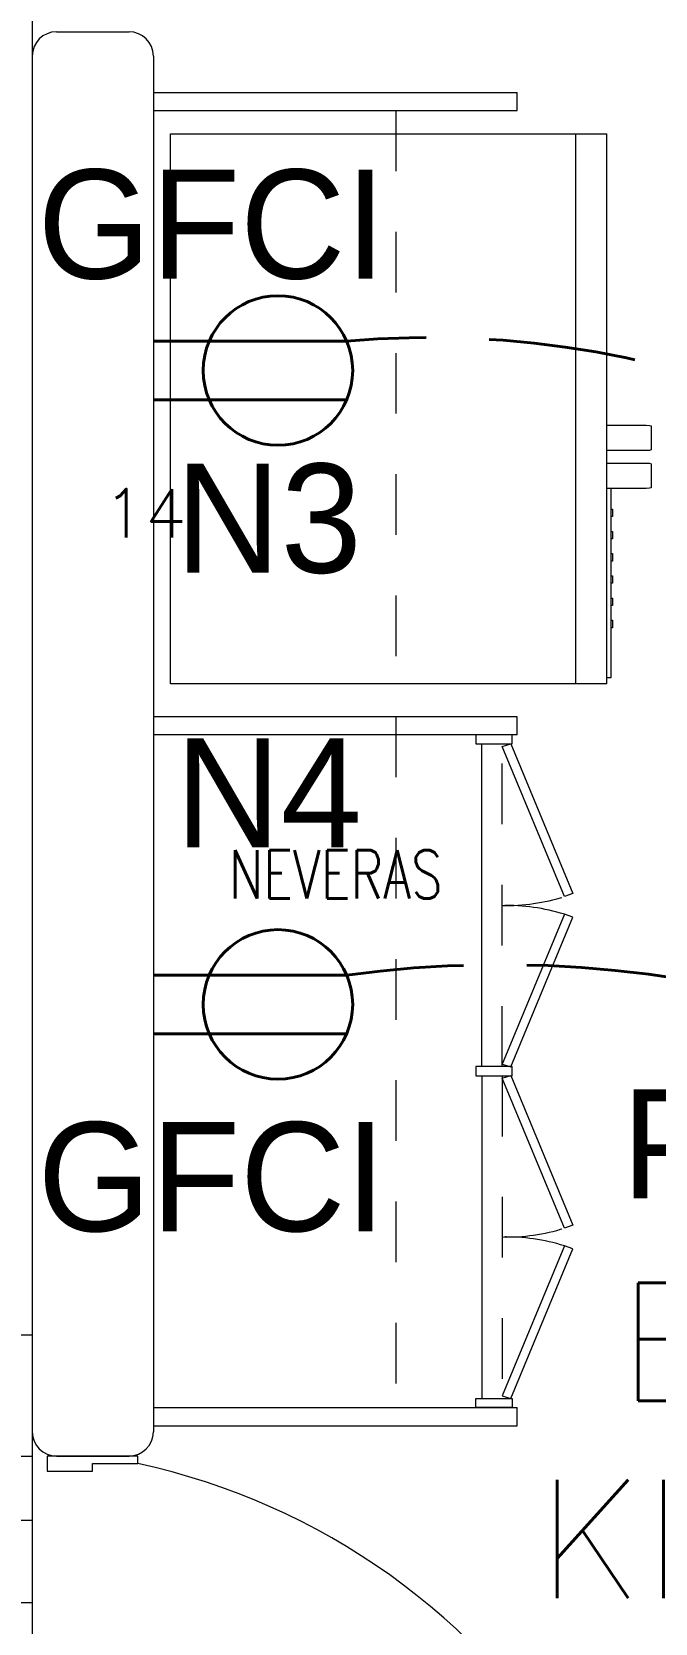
# Model space of a CAD drawing. Header units: metres. Extents: x 14 to 2416, y -346 to 476.
# Drawn here: x 43.951 to 44.98, y -154.959 to -152.333 of the extents above; entities that cross this region are included whole.
import ezdxf

# ---------------------------------------------------------------- set-up
doc = ezdxf.new("R2010")
doc.units = ezdxf.units.M
for name, pattern in [('0', [0]), ('CONTINUA', [0]), ('Dash Style-2', [0.694425, 0.48607, -0.208355]), ('DASHED', [0.75, 0.5, -0.25])]:
    doc.linetypes.add(name, pattern=pattern)
doc.layers.get('0').update_dxf_attribs({"linetype": '0', "lineweight": 20})
for name, color, linetype, lineweight in [('01a_Mobiliario', 250, 'Continuous', 0), ('A-ANNO-TEXT', 20, 'Continuous', 13), ('A-DOOR', 35, 'Continuous', 5), ('A-WALL', 250, 'Continuous', 20), ('baños', 251, 'Continuous', 0), ('E Salida TCorrientes', 24, 'CONTINUA', 40), ('E Tuberia Emp Piso', 24, 'Dash Style-2', 40), ('MOB FIJOS', 251, 'Continuous', 0), ('MOBILIARIOS', 252, 'Continuous', 0), ('piso', 253, 'Continuous', 0), ('PROYECCION', 9, 'DASHED', 0), ('textos', 7, 'Continuous', 0)]:
    doc.layers.add(name, color=color, linetype=linetype, lineweight=lineweight)
doc.layers.add('hatch piso', color=253, linetype='Continuous', lineweight=0, transparency=0.7)
doc.layers.add('www.dwgautocad.com', color=7, linetype='Continuous')
doc.styles.add('Arch-Dim', font='romans.shx', dxfattribs={"width": 0.75})
doc.styles.add('CENTURY GOTHIC', font='GOTHIC.TTF')
doc.styles.get("Standard").update_dxf_attribs({"font": 'arial.ttf', "height": 0.1875})

# ---------------------------------------------------------------- blocks, each defined once
blk = doc.blocks.new('puerta 1.00')
at = {"layer": 'A-DOOR'}
for p, q in [((-0.15, -0.0125), (-0.9369, -0.3949)), ((-0.1376, -0.038), (-0.15, -0.0125)), ((-0.1376, -0.038), (-0.9245, -0.4204)), ((-0.8946, -0.3743), (-0.8996, -0.3641)), ((-0.8777, -0.3661), (-0.8826, -0.3559)), ((-0.8653, -0.3916), (-0.8603, -0.4018)), ((-0.9369, -0.3949), (-0.9245, -0.4204)), ((-0.8822, -0.3998), (-0.8772, -0.4101))]:
    blk.add_line(p, q, dxfattribs=at)
for points in [[(-0.05, 0), (-0.05, -0.025), (-0.125, -0.025), (-0.125, -0.0125), (-0.2, -0.0125), (-0.2, 0), (-0.05, 0)], [(-0.05, -0.95), (-0.05, -0.925), (-0.125, -0.925), (-0.125, -0.9375), (-0.2, -0.9375), (-0.2, -0.95), (-0.05, -0.95)]]:
    blk.add_lwpolyline(points, dxfattribs=at)
blk.add_arc((0.0366, 0.1602), 1.1229, 211.1336, 257.8343, dxfattribs=at)
for points in [[(-0.8982, -0.3642), (-0.9033, -0.3642), (-0.912, -0.3591), (-0.917, -0.3504), (-0.917, -0.3403), (-0.912, -0.3316), (-0.9033, -0.3265), (-0.8932, -0.3265), (-0.8844, -0.3316), (-0.8794, -0.3403), (-0.8794, -0.3504), (-0.8844, -0.3591), (-0.8932, -0.3642), (-0.8982, -0.3642)], [(-0.8617, -0.4394), (-0.8667, -0.4394), (-0.8754, -0.4344), (-0.8805, -0.4256), (-0.8805, -0.4156), (-0.8754, -0.4068), (-0.8667, -0.4018), (-0.8566, -0.4018), (-0.8479, -0.4068), (-0.8428, -0.4156), (-0.8428, -0.4257), (-0.8479, -0.4344), (-0.8566, -0.4394), (-0.8617, -0.4394)]]:
    blk.add_open_spline(points, degree=2, dxfattribs=at)
blk = doc.blocks.new('PL BASE 1N NASAS 09')
at = {"layer": '01a_Mobiliario', "transparency": 33554684}
for p, q in [((-106.2311, -51.1997), (-105.6306, -51.1997)), ((-105.6306, -51.2297), (-105.6306, -51.1997)), ((-106.2311, -51.2297), (-105.6306, -51.2297)), ((-105.6306, -52.2298), (-106.2307, -52.2298)), ((-105.6306, -52.2598), (-105.6306, -52.2298)), ((-105.6306, -52.2598), (-106.2307, -52.2598)), ((-106.2311, -53.3697), (-105.6306, -53.3697)), ((-105.6306, -53.3997), (-105.6306, -53.3697)), ((-106.2311, -53.3997), (-105.6306, -53.3997))]:
    blk.add_line(p, q, dxfattribs=at)
at = {"layer": 'A-DOOR'}
for p, q in [((-111.7811, -53.2497), (-106.4311, -53.2497)), ((-111.7811, -53.4497), (-106.4311, -53.4497))]:
    blk.add_line(p, q, dxfattribs=at)
at = {"layer": 'A-WALL'}
for p, q in [((-106.3911, -51.0997), (-106.2711, -51.0997)), ((-106.4311, -51.1397), (-106.4311, -53.4097)), ((-106.2311, -51.1397), (-106.2311, -53.4097)), ((-106.3911, -53.4497), (-106.2711, -53.4497))]:
    blk.add_line(p, q, dxfattribs=at)
for centre, start, end in [((-106.3911, -51.1397), 90, 180), ((-106.2711, -51.1397), 0, 90), ((-106.3911, -53.4097), 180, 270), ((-106.2711, -53.4097), 270, 0)]:
    blk.add_arc(centre, 0.04, start, end, dxfattribs=at)
at = {"layer": 'MOB FIJOS'}
for points in [[(-105.6987, -52.2598), (-105.6987, -52.2748), (-105.6387, -52.2748), (-105.6387, -52.2598)], [(-105.655, -52.2791), (-105.6406, -52.2748), (-105.5383, -52.5217), (-105.5524, -52.5267)], [(-105.655, -52.8033), (-105.6406, -52.8076), (-105.5383, -52.5607), (-105.5524, -52.5557)], [(-105.6987, -52.8072), (-105.6987, -52.8222), (-105.6387, -52.8222), (-105.6387, -52.8072)], [(-105.655, -52.8261), (-105.6406, -52.8219), (-105.5383, -53.0688), (-105.5524, -53.0738)], [(-105.655, -53.3504), (-105.6406, -53.3547), (-105.5383, -53.1078), (-105.5524, -53.1028)], [(-105.6987, -53.3697), (-105.6987, -53.3547), (-105.6387, -53.3547), (-105.6387, -53.3697)]]:
    blk.add_lwpolyline(points, close=True, dxfattribs=at)
at = {"layer": 'piso'}
for p, q in [((-106.4311, -50.1097), (-106.4311, -51.1397)), ((-105.6887, -52.8072), (-105.6887, -52.2748)), ((-105.6887, -52.8222), (-105.6887, -53.3547)), ((-106.4311, -53.3797), (-106.4311, -54.4697))]:
    blk.add_line(p, q, dxfattribs=at)
at = {"layer": 'PROYECCION', "color": 252, "linetype": 'DASHED', "ltscale": 0.1}
for p, q in [((-105.8307, -51.2297), (-105.8307, -53.3697)), ((-105.6553, -52.8072), (-105.6553, -52.2748)), ((-105.6553, -52.8222), (-105.6553, -53.3547))]:
    blk.add_line(p, q, dxfattribs=at)
for centre, start, end in [((-105.6486, -52.2172), 268.8121, 287.2569), ((-105.6486, -52.8653), 72.7431, 91.1879), ((-105.6486, -52.7642), 268.8121, 287.2569), ((-105.6486, -53.4123), 72.7431, 91.1879)]:
    blk.add_arc(centre, 0.3241, start, end, dxfattribs=at)
at = {"layer": 'A-DOOR', "rotation": 180}
blk.add_blockref('puerta 1.00', (-106.4565, -54.3997), dxfattribs=at)
at = {"layer": 'baños', "linetype": 'Continuous'}
for tag, p in [('MODELNUMBER', (-121.6562, -54.8273)), ('TRADENAME', (-121.6562, -54.8273)), ('PRODUCT', (-121.6562, -54.8274)), ('MATERIAL', (-121.6562, -54.8274))]:
    blk.add_attdef(tag, p, '', height=0.0000254, rotation=359.9999, dxfattribs=at)
at = {"layer": 'textos'}
for s, insert, char_height, width, attachment_point in [('{\\Fromans|c0;14}', (-106.1764, -51.9341), 0.08, 3.386375, 9), ('{\\Fromans|c0; BACK\\PKITCHEN}', (-105.5977, -53.6839, -0.2245), 0.195, 3.404877, 7)]:
    blk.add_mtext(s, dxfattribs=dict(at, insert=insert, char_height=char_height, width=width, attachment_point=attachment_point))
at = {"layer": 'textos', "insert": (-106.1062, -52.45), "char_height": 0.08, "width": 26.65337, "attachment_point": 1, "style": 'Arch-Dim'}
blk.add_mtext('\\pt0.47299,2.32;NEVERAS', dxfattribs=at)
blk = doc.blocks.new('refrigerador 23 planta')
at = {"layer": 'www.dwgautocad.com', "color": 0, "linetype": 'Continuous', "lineweight": 0}
for p, q in [((8.8232, 1.2223), (8.8232, 1.9423)), ((8.8232, 1.9423), (9.7312, 1.9423)), ((9.7312, 1.9423), (9.7312, 1.2223)), ((9.7312, 1.2736), (8.8232, 1.2736)), ((8.8232, 1.2223), (9.7312, 1.2223)), ((8.8336, 1.2153), (8.8336, 1.2223)), ((9.1458, 1.2153), (8.8336, 1.2153)), ((8.916, 1.2128), (8.916, 1.2153)), ((8.9283, 1.2128), (8.916, 1.2128)), ((8.9283, 1.2153), (8.9283, 1.2128)), ((8.9527, 1.2128), (8.9527, 1.2153)), ((8.9649, 1.2128), (8.9527, 1.2128)), ((8.9649, 1.2153), (8.9649, 1.2128)), ((8.9894, 1.2128), (8.9894, 1.2153)), ((9.0016, 1.2128), (8.9894, 1.2128)), ((9.0016, 1.2153), (9.0016, 1.2128)), ((9.0261, 1.2128), (9.0261, 1.2153)), ((9.0383, 1.2128), (9.0261, 1.2128)), ((9.0383, 1.2153), (9.0383, 1.2128)), ((9.0628, 1.2128), (9.0628, 1.2153)), ((9.075, 1.2128), (9.0628, 1.2128)), ((9.075, 1.2153), (9.075, 1.2128)), ((9.0994, 1.2128), (9.0994, 1.2153)), ((9.1117, 1.2128), (9.0994, 1.2128)), ((9.1117, 1.2153), (9.1117, 1.2128)), ((9.1458, 1.1595), (9.1458, 1.2223)), ((9.1877, 1.2223), (9.1877, 1.201)), ((9.2082, 1.1621), (9.2082, 1.2223)), ((9.2501, 1.2223), (9.2501, 1.1573)), ((9.1877, 1.201), (9.1877, 1.1938)), ((9.1877, 1.1938), (9.1877, 1.1573)), ((9.1458, 1.1573), (9.1458, 1.1595)), ((9.1461, 1.1519), (9.1458, 1.1573)), ((9.1877, 1.1573), (9.1874, 1.1519)), ((9.2082, 1.1595), (9.2082, 1.1621)), ((9.2082, 1.1573), (9.2082, 1.1595)), ((9.2085, 1.1519), (9.2082, 1.1573)), ((9.2501, 1.1573), (9.2498, 1.1519)), ((9.147, 1.1491), (9.1461, 1.1519)), ((9.1865, 1.1491), (9.147, 1.1491)), ((9.1874, 1.1519), (9.1865, 1.1491)), ((9.2094, 1.1491), (9.2085, 1.1519)), ((9.2489, 1.1491), (9.2094, 1.1491)), ((9.2498, 1.1519), (9.2489, 1.1491))]:
    blk.add_line(p, q, dxfattribs=at)
blk = doc.blocks.new('PL MUEBLES 1N NASAS 09')
at = {"layer": 'hatch piso'}
h = blk.add_hatch(dxfattribs=at)
h.set_pattern_fill('AR-BRSTD', color=256, scale=0.002)
h.set_pattern_definition([(0, (-12.57728, 39.359), (0, 0.1354836), []), (90, (-12.57728, 39.359), (-0.2032, 0.1354836), [0.1354836, -0.1354836])])
h.paths.add_polyline_path([(47.8305, 32.959), (47.8305, 34.559), (50.4305, 34.559), (50.4305, 34.759), (55.8305, 34.759), (55.8291, 32.959)])
at = {"layer": 'baños'}
blk.add_blockref('PL BASE 1N NASAS 09', (162.2615, 88.2033), dxfattribs=at)
at = {"layer": 'MOBILIARIOS', "rotation": 90.00000000000001}
blk.add_blockref('refrigerador 23 planta', (58.0012, 27.2043), dxfattribs=at)
blk = doc.blocks.new('A$Cbef68299')
blk.add_blockref('PL MUEBLES 1N NASAS 09', (-30.7659, -32.0535))
blk = doc.blocks.new('A$Cc5be7df0')
at = {"layer": 'A-ANNO-TEXT'}
blk.add_blockref('A$Cbef68299', (4.1493, 17.337), dxfattribs=at)
blk = doc.blocks.new('*U466')
at = {"layer": 'E Salida TCorrientes'}
for p, q in [((-0.2678, 0.0252), (-0.0023, 0.0403)), ((-0.2632, -0.0553), (0.0023, -0.0403))]:
    blk.add_line(p, q, dxfattribs=at)
blk.add_circle((-0.1711, -0.0097), 0.1028, dxfattribs=at)

msp = doc.modelspace()

# ---------------------------------------------------------------- linework, layer by layer
at = {"layer": 'E Tuberia Emp Piso', "ltscale": 0.5}
for centre, radius, start, end in [((44.6094, -154.4049), 1.5676, 64.892, 95.0774), ((44.7249, -155.7476, 0), 1.8754, 70.6522, 97.7901)]:
    msp.add_arc(centre, radius, start, end, dxfattribs=at)

# ---------------------------------------------------------------- block references
at = {"layer": 'A-ANNO-TEXT'}
msp.add_blockref('A$Cc5be7df0', (14.7377, -174.7201), dxfattribs=at)
msp.add_blockref('A$Cc5be7df0', (14.7377, -174.7201), dxfattribs=at)
at = {"layer": 'E Salida TCorrientes', "yscale": 1.2, "zscale": 1.2}
for p, xscale, rotation in [((44.1516, -152.8919), 1.2, 176.7485164327326), ((44.1516, -153.9378), -1.2, 3.251483567267464)]:
    msp.add_blockref('*U466', p, dxfattribs=dict(at, xscale=xscale, rotation=rotation))

# ---------------------------------------------------------------- texts
at = {"layer": 'E Tuberia Emp Piso', "char_height": 0.18, "attachment_point": 5, "style": 'CENTURY GOTHIC'}
for s, insert, width in [('GFCI ', (44.2479, -152.6515), 0.861546), ('N3 ', (44.3418, -153.1368), 0.29749), ('N4 ', (44.3418, -153.5886), 0.351316), ('PA(22)  ', (45.2996, -154.1951), 0.861546), ('GFCI ', (44.2479, -154.2233), 0.861546)]:
    msp.add_mtext(s, dxfattribs=dict(at, insert=insert, width=width))

doc.saveas('drawing.dxf')
